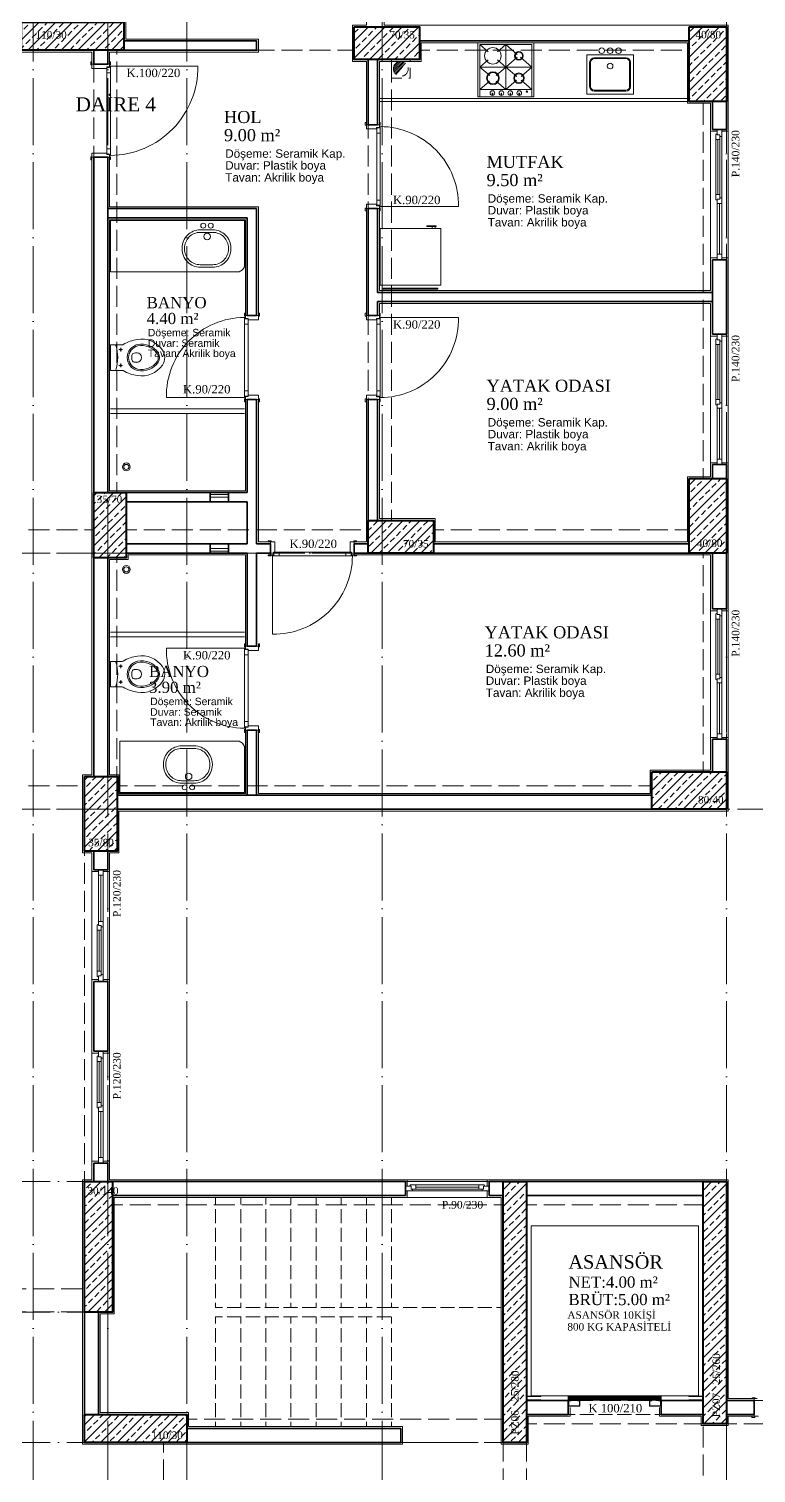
# Model space of a CAD drawing. Header units: millimetres. Extents: x 11587 to 81192, y -36083 to -25300.
# Drawn here: x 26356 to 27138, y -34493 to -32942 of the extents above; entities that cross this region are included whole.
import ezdxf

# ---------------------------------------------------------------- set-up
doc = ezdxf.new("R2010")
doc.units = ezdxf.units.MM
doc.linetypes.add('AKS', pattern=[30, 24, -3, 0, -3])
doc.linetypes.add('IZDUSUM1', pattern=[20, 7.5, -5, 7.5, 0])
for name, color, linetype, lineweight in [('rtm-aks yeni', 7, 'AKS', 20), ('rtm-cam', 141, 'Continuous', 9), ('rtm-duv tugla', 22, 'Continuous', 35), ('rtm-izdusum-üst ince', 8, 'IZDUSUM1', 5), ('rtm-kapı-ahsap', 35, 'Continuous', 13), ('rtm-merdiven izdusum', 254, 'IZDUSUM1', 15), ('rtm-mhl-yazı-adı', 150, 'Continuous', 30), ('rtm-mhl-yazı-m2', 7, 'Continuous', 20), ('rtm-mhl-yazı-malzeme', 253, 'Continuous', 13), ('rtm-pen-ahsap', 35, 'Continuous', 13), ('rtm-plan katmanı-05', 205, 'Continuous', 20), ('rtm-plan katmanı-07', 135, 'Continuous', 9), ('rtm-sıva', 252, 'Continuous', 15), ('rtm-tarama-betonarme', 51, 'Continuous', 15), ('rtm-tas_betonarme', 50, 'Continuous', 40), ('rtm-tefris vitrifiye', 9, 'Continuous', 9)]:
    doc.layers.add(name, color=color, linetype=linetype, lineweight=lineweight)
doc.styles.add('ARIAL', font='times.ttf')
doc.styles.get("Standard").update_dxf_attribs({"font": 'arial.ttf'})
doc.styles.add('VAZ-OLCU', font='times.ttf', dxfattribs={"height": 60})
pattern_1 = [(45, (473848.407, 30119.077), (-8.98025612, 8.98025612), []), (45, (473857.387, 30119.077), (-8.98025612, 8.98025612), [6.35, -3.175])]
pattern_2 = [(45, (3786.76, 20249.116), (-8.980256, 8.980256), []), (45, (3795.74, 20249.116), (-8.980256, 8.980256), [6.35, -3.175])]
pattern_3 = [(45, (3776.76, 20249.116), (-8.980256, 8.980256), []), (45, (3785.74, 20249.116), (-8.980256, 8.980256), [6.35, -3.175])]

# ---------------------------------------------------------------- blocks, each defined once
blk = doc.blocks.new('KİRİŞA')
at = {"layer": 'rtm-izdusum-üst ince', "ltscale": 1.5}
for points in [[(22639.4, -53689.2), (22639.4, -53214.2)], [(22664.4, -53689.2), (22664.4, -53214.2)], [(22671.9, -53214.2), (22919.4, -53214.2)], [(22934.4, -53719.2), (22934.4, -53224.2)], [(22959.4, -53719.2), (22959.4, -53224.2)], [(22989.4, -53214.2), (23279.4, -53214.2)], [(23294.4, -53674.2), (23294.4, -53269.2)], [(23319.4, -53674.2), (23319.4, -53269.2)], [(22219.4, -53729.2), (22639.4, -53729.2)], [(22674.4, -53729.2), (22934.4, -53729.2)], [(23004.4, -53729.2), (23279.4, -53729.2)], [(22219.4, -53754.2), (22639.4, -53754.2)], [(22674.4, -53754.2), (22934.4, -53754.2)], [(23004.4, -53754.2), (23279.4, -53754.2)], [(23294.4, -53989.2), (23294.4, -53754.2)], [(23319.4, -53989.2), (23319.4, -53754.2)], [(22639.4, -53994.2), (22639.4, -53759.2)], [(22664.4, -53994.2), (22664.4, -53759.2)], [(22219.4, -54004.2), (22629.4, -54004.2)], [(22664.4, -54004.2), (23239.4, -54004.2)], [(22219.4, -54029.2), (22629.4, -54029.2)], [(22664.4, -54029.2), (23239.4, -54029.2)], [(22629.4, -54429.2), (22629.4, -54074.2)], [(22654.4, -54429.2), (22654.4, -54074.2)], [(22659.4, -54429.2), (23079.4, -54429.2)], [(23104.4, -54429.2), (23294.4, -54429.2)], [(22659.4, -54454.2), (23079.4, -54454.2)], [(23104.4, -54454.2), (23294.4, -54454.2)], [(22224.4, -54544.2), (22629.4, -54544.2)], [(22224.4, -54569.2), (22629.4, -54569.2)], [(22629.4, -54679.2), (22629.4, -54569.2)], [(22654.4, -54679.2), (22654.4, -54569.2)], [(23104.4, -54664.2), (23294.4, -54664.2)], [(23319.4, -54664.2), (23524.4, -54664.2)], [(22739.4, -54684.2), (23079.4, -54684.2)], [(23104.4, -54689.2), (23294.4, -54689.2)], [(23294.4, -54974.2), (23294.4, -54689.2)], [(23319.4, -54689.2), (23524.4, -54689.2)], [(23319.4, -54974.2), (23319.4, -54689.2)], [(22714.4, -54829.2), (22714.4, -54709.2)], [(22739.4, -54709.2), (23079.4, -54709.2)], [(22739.4, -54829.2), (22739.4, -54709.2)], [(23079.4, -54989.2), (23079.4, -54709.2)], [(23104.4, -54989.2), (23104.4, -54709.2)]]:
    blk.add_lwpolyline(points, dxfattribs=at)
blk = doc.blocks.new('rty')
at = {"layer": 'rtm-kapı-ahsap'}
for p, q in [((-58244.9, -62700.3), (-58243.8, -62700.3)), ((-58244.9, -62703.4), (-58244.9, -62700.3)), ((-58243.8, -62703.4), (-58244.9, -62703.4)), ((-58243.8, -62700.3), (-58243.8, -62703.4)), ((-58243.8, -62707.4), (-58243.8, -62702.9)), ((-58229.8, -62702.9), (-58243.8, -62702.9)), ((-58229.8, -62700.4), (-58229.8, -62703.4)), ((-58228.8, -62700.4), (-58229.8, -62700.4)), ((-58229.8, -62702.9), (-58229.8, -62705.9)), ((-58229.8, -62703.4), (-58228.8, -62703.4)), ((-58228.8, -62703.4), (-58228.8, -62700.4)), ((-58232.8, -62707.4), (-58243.8, -62707.4)), ((-58232.8, -62705.9), (-58232.8, -62707.4)), ((-58229.8, -62705.9), (-58232.8, -62705.9)), ((-58232.6, -62706.4), (-58232.6, -62789.4)), ((-58232.6, -62706.4), (-58229.7, -62706.4)), ((-58228.8, -62712), (-58232.6, -62712)), ((-58229.8, -62704.9), (-58228.8, -62704.9)), ((-58229.7, -62706.4), (-58229.7, -62704.9)), ((-58228.8, -62790.9), (-58228.8, -62704.9)), ((-58144.8, -62704.9), (-58228.8, -62704.9)), ((-58243.8, -62792.3), (-58244.9, -62792.3)), ((-58244.9, -62792.3), (-58244.9, -62795.4)), ((-58244.9, -62795.4), (-58243.8, -62795.4)), ((-58243.8, -62788.4), (-58243.8, -62792.9)), ((-58232.8, -62788.4), (-58243.8, -62788.4)), ((-58243.8, -62795.4), (-58243.8, -62792.3)), ((-58229.8, -62792.9), (-58243.8, -62792.9)), ((-58232.8, -62789.9), (-58232.8, -62788.4)), ((-58229.8, -62789.9), (-58232.8, -62789.9)), ((-58228.8, -62783.7), (-58232.6, -62783.7)), ((-58232.6, -62789.4), (-58229.7, -62789.4)), ((-58229.8, -62792.9), (-58229.8, -62789.9)), ((-58229.8, -62790.9), (-58228.8, -62790.9)), ((-58229.8, -62795.4), (-58229.8, -62792.3)), ((-58229.8, -62792.3), (-58228.8, -62792.3)), ((-58228.8, -62795.4), (-58229.8, -62795.4)), ((-58229.7, -62789.4), (-58229.7, -62790.9)), ((-58228.8, -62792.3), (-58228.8, -62795.4))]:
    blk.add_line(p, q, dxfattribs=at)
at = {"layer": 'rtm-kapı-ahsap', "const_width": 0.392}
blk.add_lwpolyline([(-58229.2, -62703.9, 1), (-58229.2, -62704.5, 1)], format="xyb", close=True, dxfattribs=at)
at = {"layer": 'rtm-kapı-ahsap'}
blk.add_arc((-58229.1, -62706.6), 84.3, 270.2011, 1.1472, dxfattribs=at)
blk = doc.blocks.new('K-100')
at = {"layer": 'rtm-kapı-ahsap'}
for p, q in [((-34308.1, -13702.2), (-34307, -13702.2)), ((-34308.1, -13705.4), (-34308.1, -13702.2)), ((-34307, -13705.4), (-34308.1, -13705.4)), ((-34307, -13702.2), (-34307, -13705.4)), ((-34307, -13709.3), (-34307, -13704.8)), ((-34288, -13704.8), (-34307, -13704.8)), ((-34291, -13709.3), (-34307, -13709.3)), ((-34288, -13707.8), (-34291, -13707.8)), ((-34291, -13707.8), (-34291, -13709.3)), ((-34290.8, -13801.3), (-34290.8, -13708.3)), ((-34290.8, -13708.3), (-34287.9, -13708.3)), ((-34288, -13702.3), (-34288, -13705.4)), ((-34287, -13702.3), (-34288, -13702.3)), ((-34288, -13704.8), (-34288, -13707.8)), ((-34288, -13705.4), (-34287, -13705.4)), ((-34288, -13706.8), (-34287, -13706.8)), ((-34287.9, -13708.3), (-34287.9, -13706.8)), ((-34287, -13705.4), (-34287, -13702.3)), ((-34287, -13706.8), (-34287, -13802.8)), ((-34287, -13713.9), (-34290.8, -13713.9)), ((-34307, -13800.3), (-34307, -13804.8)), ((-34291, -13800.3), (-34307, -13800.3)), ((-34291, -13801.8), (-34291, -13800.3)), ((-34288, -13801.8), (-34291, -13801.8)), ((-34287, -13795.6), (-34290.8, -13795.6)), ((-34290.8, -13801.3), (-34287.9, -13801.3)), ((-34288, -13804.8), (-34288, -13801.8)), ((-34288, -13802.8), (-34287, -13802.8)), ((-34287.9, -13801.3), (-34287.9, -13802.8)), ((-34193, -13802.8), (-34287, -13802.8)), ((-34307, -13804.2), (-34308.1, -13804.2)), ((-34308.1, -13804.2), (-34308.1, -13807.3)), ((-34308.1, -13807.3), (-34307, -13807.3)), ((-34307, -13807.3), (-34307, -13804.2)), ((-34288, -13804.8), (-34307, -13804.8)), ((-34288, -13807.3), (-34288, -13804.2)), ((-34288, -13804.2), (-34287, -13804.2)), ((-34287, -13807.3), (-34288, -13807.3)), ((-34287, -13804.2), (-34287, -13807.3))]:
    blk.add_line(p, q, dxfattribs=at)
at = {"layer": 'rtm-kapı-ahsap', "const_width": 0.392}
blk.add_lwpolyline([(-34287.4, -13803.7, -1), (-34287.4, -13803.1, -1)], format="xyb", close=True, dxfattribs=at)
at = {"layer": 'rtm-kapı-ahsap'}
blk.add_arc((-34287.9, -13801.7), 94.9, 359.3332, 89.4605, dxfattribs=at)

msp = doc.modelspace()

# ---------------------------------------------------------------- hatches: boundary and pattern name
at = {"layer": 'rtm-izdusum-üst ince', "ltscale": 1.5}
h = msp.add_hatch(dxfattribs=at)
h.set_pattern_fill('ANSI31', color=256, scale=0.5, angle=180, style=0)
h.set_pattern_definition([(225, (27200.5832, -32975.134), (1.122532, -1.122532), [])])
edge = h.paths.add_edge_path()
edge.add_arc((26756.19, -32985.13), 8, 47.23741, 227.23741, ccw=False)
edge.add_line((26761.62, -32979.26), (26750.76, -32991.01))
at = {"layer": 'rtm-tarama-betonarme'}
h = msp.add_hatch(dxfattribs=at)
h.set_pattern_fill('ANSI33', color=256, scale=2, style=0)
h.set_pattern_definition(pattern_1)
h.paths.add_polyline_path([(26458.69, -32935.13), (26458.69, -32965.13), (26348.69, -32965.13), (26348.69, -32935.13)])
h = msp.add_hatch(dxfattribs=at)
h.set_pattern_fill('ANSI33', color=256, scale=2, style=0)
h.set_pattern_definition(pattern_1)
h.paths.add_polyline_path([(26776.19, -32940.13), (26776.19, -32975.13), (26706.19, -32975.13), (26706.19, -32940.13)])
h = msp.add_hatch(dxfattribs=at)
h.set_pattern_fill('ANSI33', color=256, scale=2, style=0)
h.set_pattern_definition(pattern_1)
h.paths.add_polyline_path([(27106.19, -33020.13), (27066.19, -33020.13), (27066.19, -32940.13), (27106.19, -32940.13)])
h = msp.add_hatch(dxfattribs=at)
h.set_pattern_fill('ANSI33', color=256, scale=2, style=0)
h.set_pattern_definition(pattern_2)
h.paths.add_polyline_path([(27106.19, -33505.13), (27066.19, -33505.13), (27066.19, -33425.13), (27106.19, -33425.13)])
h = msp.add_hatch(dxfattribs=at)
h.set_pattern_fill('ANSI33', color=256, scale=2, style=0)
h.set_pattern_definition(pattern_2)
h.paths.add_polyline_path([(26461.19, -33510.13), (26426.19, -33510.13), (26426.19, -33440.13), (26461.19, -33440.13)])
h = msp.add_hatch(dxfattribs=at)
h.set_pattern_fill('ANSI33', color=256, scale=2, style=0)
h.set_pattern_definition(pattern_2)
h.paths.add_polyline_path([(26721.19, -33505.13), (26721.19, -33470.13), (26791.19, -33470.13), (26791.19, -33505.13)])
h = msp.add_hatch(dxfattribs=at)
h.set_pattern_fill('ANSI33', color=256, scale=2, style=0)
h.set_pattern_definition(pattern_3)
h.paths.add_polyline_path([(26416.19, -33825.13), (26416.19, -33745.13), (26451.19, -33745.13), (26451.19, -33825.13)])
h = msp.add_hatch(dxfattribs=at)
h.set_pattern_fill('ANSI33', color=256, scale=2, style=0)
h.set_pattern_definition(pattern_2)
h.paths.add_polyline_path([(27106.19, -33780.13), (27026.19, -33780.13), (27026.19, -33740.13), (27106.19, -33740.13)])
h = msp.add_hatch(dxfattribs=at)
h.set_pattern_fill('ANSI33', color=256, scale=2, style=0)
h.set_pattern_definition(pattern_3)
h.paths.add_polyline_path([(26416.19, -34180.13), (26446.19, -34180.13), (26446.19, -34320.13), (26416.19, -34320.13)])
h = msp.add_hatch(dxfattribs=at)
h.set_pattern_fill('ANSI33', color=256, scale=2, style=0)
h.set_pattern_definition(pattern_2)
h.paths.add_polyline_path([(26866.19, -34460.13), (26866.19, -34180.13), (26891.19, -34180.13), (26891.19, -34460.13)])
h = msp.add_hatch(dxfattribs=at)
h.set_pattern_fill('ANSI33', color=256, scale=2, style=0)
h.set_pattern_definition(pattern_2)
h.paths.add_polyline_path([(27081.19, -34440.13), (27081.19, -34180.13), (27106.19, -34180.13), (27106.19, -34440.13)])
h = msp.add_hatch(dxfattribs=at)
h.set_pattern_fill('ANSI33', color=256, scale=2, style=0)
h.set_pattern_definition(pattern_2)
h.paths.add_polyline_path([(26416.19, -34460.13), (26416.19, -34430.13), (26526.19, -34430.13), (26526.19, -34460.13)])

# ---------------------------------------------------------------- linework, layer by layer
at = {"layer": 'rtm-aks yeni', "ltscale": 3}
for p, q in [((26361.19, -35680.13), (26361.19, -31980.13)), ((26441.19, -35680.13), (26441.19, -31980.13)), ((26526.19, -35680.13), (26526.19, -31980.13)), ((26736.19, -35680.13), (26736.19, -31980.13)), ((27106.19, -35680.13), (27106.19, -31980.13)), ((25316.19, -33505.13), (27106.19, -33505.13)), ((25316.19, -33780.13), (33681.19, -33780.13)), ((25316.19, -34180.13), (27106.19, -34180.13)), ((25316.19, -34320.13), (26446.19, -34320.13)), ((25316.19, -34460.13), (26891.19, -34460.13))]:
    msp.add_line(p, q, dxfattribs=at)
at = {"layer": 'rtm-cam'}
for p, q in [((27096.94, -33061.13), (27096.94, -33120.13)), ((27098.69, -33129.63), (27098.69, -33184.13)), ((27096.94, -33281.13), (27096.94, -33340.13)), ((27098.69, -33349.63), (27098.69, -33404.13)), ((27096.94, -33576.13), (27096.94, -33635.13)), ((27098.69, -33644.63), (27098.69, -33699.13)), ((26433.69, -33900.63), (26433.69, -33851.13)), ((26431.94, -33954.13), (26431.94, -33910.13)), ((26431.94, -34051.13), (26431.94, -34095.13)), ((26433.69, -34104.63), (26433.69, -34154.13)), ((26772.19, -34185.88), (26840.19, -34185.88))]:
    msp.add_line(p, q, dxfattribs=at)
at = {"layer": 'rtm-duv tugla'}
for points in [[(26458.69, -32965.13), (26601.19, -32965.13), (26601.19, -32955.13), (26458.69, -32955.13)], [(26776.19, -32955.13), (27066.19, -32955.13)], [(26426.19, -32965.13), (26426.19, -32980.13)], [(26441.19, -32965.13), (26441.19, -32980.13)], [(26441.19, -32980.13), (26426.19, -32980.13)], [(26721.19, -32975.13), (26721.19, -33045.13)], [(26731.19, -32975.13), (26731.19, -33045.13)], [(27091.19, -33020.13), (27091.19, -33050.13)], [(27106.19, -33020.13), (27106.19, -33050.13)], [(26721.19, -33045.13), (26731.19, -33045.13)], [(27091.19, -33050.13), (27106.19, -33050.13)], [(26426.19, -33080.13), (26426.19, -33440.13)], [(26441.19, -33080.13), (26426.19, -33080.13)], [(26441.19, -33080.13), (26441.19, -33440.13)], [(26441.19, -33135.13), (26601.19, -33135.13)], [(26601.19, -33135.13), (26601.19, -33250.13)], [(26721.19, -33135.13), (26721.19, -33250.13)], [(26721.19, -33135.13), (26731.19, -33135.13)], [(26731.19, -33135.13), (26731.19, -33225.13)], [(26441.19, -33145.13), (26591.19, -33145.13)], [(26591.19, -33145.13), (26591.19, -33250.13)], [(27091.19, -33190.13), (27091.19, -33270.13)], [(27091.19, -33190.13), (27106.19, -33190.13)], [(27106.19, -33190.13), (27106.19, -33270.13)], [(26731.19, -33225.13), (27091.19, -33225.13)], [(26731.19, -33235.13), (26731.19, -33250.13)], [(26731.19, -33235.13), (27091.19, -33235.13)], [(26601.19, -33250.13), (26591.19, -33250.13)], [(26721.19, -33250.13), (26731.19, -33250.13)], [(27091.19, -33270.13), (27106.19, -33270.13)], [(26591.19, -33340.13), (26591.19, -33440.13)], [(26601.19, -33340.13), (26591.19, -33340.13)], [(26601.19, -33340.13), (26601.19, -33495.13)], [(26721.19, -33340.13), (26721.19, -33470.13)], [(26721.19, -33340.13), (26731.19, -33340.13)], [(26731.19, -33340.13), (26731.19, -33470.13)], [(27091.19, -33410.13), (27091.19, -33425.13)], [(27091.19, -33410.13), (27106.19, -33410.13)], [(27106.19, -33410.13), (27106.19, -33425.13)], [(26461.19, -33440.13), (26591.19, -33440.13)], [(26461.19, -33450.13), (26591.19, -33450.13)], [(26551.19, -33450.13), (26551.19, -33440.13)], [(26571.19, -33450.13), (26571.19, -33440.13)], [(26591.19, -33450.13), (26591.19, -33495.13)], [(26461.19, -33495.13), (26591.19, -33495.13)], [(26551.19, -33495.13), (26551.19, -33505.13)], [(26571.19, -33495.13), (26571.19, -33505.13)], [(26601.19, -33495.13), (26616.19, -33495.13)], [(26616.19, -33495.13), (26616.19, -33505.13)], [(26706.19, -33495.13), (26721.19, -33495.13)], [(26706.19, -33495.13), (26706.19, -33505.13)], [(27066.19, -33495.13), (26791.19, -33495.13)], [(26426.19, -33510.13), (26426.19, -33745.13)], [(26441.19, -33510.13), (26441.19, -33745.13)], [(26461.19, -33505.13), (26591.19, -33505.13)], [(26591.19, -33505.13), (26591.19, -33605.13)], [(26601.19, -33505.13), (26601.19, -33605.13)], [(26601.19, -33505.13), (26616.19, -33505.13)], [(26706.19, -33505.13), (26721.19, -33505.13)], [(27066.19, -33505.13), (26791.19, -33505.13)], [(27091.19, -33505.13), (27091.19, -33565.13)], [(27106.19, -33505.13), (27106.19, -33565.13)], [(27091.19, -33565.13), (27106.19, -33565.13)], [(26601.19, -33605.13), (26591.19, -33605.13)], [(26591.19, -33695.13), (26591.19, -33765.13)], [(26601.19, -33695.13), (26591.19, -33695.13)], [(26601.19, -33695.13), (26601.19, -33765.13)], [(27091.19, -33705.13), (27091.19, -33740.13)], [(27091.19, -33705.13), (27106.19, -33705.13)], [(27106.19, -33705.13), (27106.19, -33740.13)], [(27026.19, -33765.13), (26451.19, -33765.13)], [(27026.19, -33780.13), (26451.19, -33780.13)], [(26426.19, -33825.13), (26426.19, -33845.13)], [(26441.19, -33825.13), (26441.19, -33845.13)], [(26426.19, -33845.13), (26441.19, -33845.13)], [(26426.19, -33965.13), (26426.19, -34040.13)], [(26426.19, -33965.13), (26441.19, -33965.13)], [(26441.19, -33965.13), (26441.19, -34040.13)], [(26426.19, -34040.13), (26441.19, -34040.13)], [(26426.19, -34160.13), (26426.19, -34180.13)], [(26426.19, -34160.13), (26441.19, -34160.13)], [(26441.19, -34160.13), (26441.19, -34180.13)], [(26446.19, -34180.13), (26761.19, -34180.13)], [(26761.19, -34180.13), (26761.19, -34195.13)], [(26851.19, -34180.13), (26866.19, -34180.13)], [(26851.19, -34180.13), (26851.19, -34195.13)], [(26891.19, -34180.13), (27081.19, -34180.13)], [(26446.19, -34195.13), (26761.19, -34195.13)], [(26851.19, -34195.13), (26866.19, -34195.13)], [(26891.19, -34195.13), (27081.19, -34195.13)], [(26416.19, -34320.13), (26416.19, -34430.13)], [(26431.19, -34320.13), (26431.19, -34430.13)], [(26891.19, -34430.13), (26936.19, -34430.13), (26936.19, -34415.13), (26891.19, -34415.13)], [(27081.19, -34430.13), (27036.19, -34430.13), (27036.19, -34415.13), (27081.19, -34415.13)], [(27136.19, -34415.13), (27106.19, -34415.13)], [(27136.19, -34430.13), (27136.19, -34415.13)], [(27136.19, -34430.13), (27106.19, -34430.13)], [(26526.19, -34445.13), (26756.19, -34445.13), (26756.19, -34460.13), (26526.19, -34460.13)]]:
    msp.add_lwpolyline(points, dxfattribs=at)
at = {"layer": 'rtm-izdusum-üst ince', "ltscale": 1.5}
for points in [[(26746.19, -32975.13), (26746.19, -32995.13), (26766.19, -32995.13), (26766.19, -32975.13), (26746.19, -32975.13)], [(26750.76, -32991.01), (26761.62, -32979.26)]]:
    msp.add_lwpolyline(points, dxfattribs=at)
at = {"layer": 'rtm-izdusum-üst ince'}
msp.add_lwpolyline([(26936.19, -34430.13), (27036.19, -34430.13)], dxfattribs=at)
at = {"layer": 'rtm-izdusum-üst ince', "ltscale": 1.5}
msp.add_circle((26756.19, -32985.13), 8, dxfattribs=at)
at = {"layer": 'rtm-kapı-ahsap'}
for p, q in [((27136.76, -34412.15), (27133.69, -34412.15)), ((27133.69, -34412.15), (27133.69, -34413.13)), ((27133.69, -34413.13), (27136.76, -34413.13)), ((27136.19, -34413.13), (27136.19, -34432.13)), ((27136.19, -34413.13), (27139.19, -34413.13)), ((27136.76, -34413.13), (27136.76, -34412.15)), ((27133.64, -34433.28), (27133.64, -34432.13)), ((27133.64, -34432.13), (27136.76, -34432.13)), ((27136.76, -34433.28), (27133.64, -34433.28)), ((27140.69, -34432.13), (27136.19, -34432.13)), ((27136.76, -34432.13), (27136.76, -34433.28))]:
    msp.add_line(p, q, dxfattribs=at)
for points in [[(26571.19, -33442.13), (26551.19, -33442.13)], [(26571.19, -33445.13), (26551.19, -33445.13)], [(26571.19, -33500.13), (26551.19, -33500.13)], [(26571.19, -33503.13), (26551.19, -33503.13)]]:
    msp.add_lwpolyline(points, dxfattribs=at)
at = {"layer": 'rtm-kapı-ahsap', "const_width": 0.392}
msp.add_lwpolyline([(27137.26, -34412.55, 1), (27137.87, -34412.55, 1)], format="xyb", close=True, dxfattribs=at)
at = {"layer": 'rtm-merdiven izdusum'}
for points in [[(26557.19, -34197.13), (26557.19, -34315.13)], [(26584.19, -34197.13), (26584.19, -34315.13)], [(26611.19, -34197.13), (26611.19, -34315.13)], [(26638.19, -34197.13), (26638.19, -34315.13)], [(26665.19, -34197.13), (26665.19, -34315.13)], [(26692.19, -34197.13), (26692.19, -34315.13)], [(26719.19, -34197.13), (26719.19, -34315.13)], [(26746.19, -34197.13), (26746.19, -34315.13)], [(26557.19, -34315.13), (26746.19, -34315.13)], [(26746.19, -34315.13), (26864.19, -34315.13)], [(26557.19, -34325.13), (26557.19, -34443.13)], [(26557.19, -34325.13), (26746.19, -34325.13)], [(26584.19, -34325.13), (26584.19, -34443.13)], [(26611.19, -34325.13), (26611.19, -34443.13)], [(26638.19, -34325.13), (26638.19, -34443.13)], [(26665.19, -34325.13), (26665.19, -34443.13)], [(26692.19, -34325.13), (26692.19, -34443.13)], [(26719.19, -34325.13), (26719.19, -34443.13)], [(26746.19, -34325.13), (26746.19, -34443.13)]]:
    msp.add_lwpolyline(points, dxfattribs=at)
at = {"layer": 'rtm-pen-ahsap'}
for p, q in [((27096.19, -33050.13), (27096.19, -33056.13)), ((27101.19, -33057.63), (27101.19, -33050.13)), ((27094.69, -33055.5), (27094.69, -33061.13)), ((27094.69, -33120.13), (27094.69, -33061.13)), ((27099.19, -33061.13), (27094.69, -33061.13)), ((27099.19, -33056.13), (27096.19, -33056.13)), ((27099.19, -33056.13), (27099.19, -33061.13)), ((27101.19, -33057.63), (27099.19, -33057.63)), ((27099.19, -33120.13), (27099.19, -33061.13)), ((27094.69, -33125.77), (27094.69, -33120.13)), ((27099.19, -33120.13), (27094.69, -33120.13)), ((27096.19, -33125.13), (27096.19, -33129.63)), ((27099.19, -33125.13), (27096.19, -33125.13)), ((27099.19, -33125.13), (27099.19, -33120.13)), ((27099.19, -33123.63), (27101.19, -33123.63)), ((27101.19, -33131.13), (27101.19, -33123.63)), ((27096.19, -33179.13), (27096.19, -33129.63)), ((27101.19, -33129.63), (27096.19, -33129.63)), ((27101.19, -33131.13), (27101.19, -33190.13)), ((27096.19, -33179.13), (27096.19, -33184.77)), ((27101.19, -33184.13), (27096.19, -33184.13)), ((27096.19, -33190.13), (27096.19, -33184.13)), ((27094.69, -33275.5), (27094.69, -33281.13)), ((27094.69, -33340.13), (27094.69, -33281.13)), ((27099.19, -33281.13), (27094.69, -33281.13)), ((27096.19, -33270.13), (27096.19, -33276.13)), ((27099.19, -33276.13), (27096.19, -33276.13)), ((27099.19, -33276.13), (27099.19, -33281.13)), ((27101.19, -33277.63), (27099.19, -33277.63)), ((27099.19, -33340.13), (27099.19, -33281.13)), ((27101.19, -33277.63), (27101.19, -33270.13)), ((27094.69, -33345.77), (27094.69, -33340.13)), ((27099.19, -33340.13), (27094.69, -33340.13)), ((27096.19, -33345.13), (27096.19, -33349.63)), ((27099.19, -33345.13), (27096.19, -33345.13)), ((27099.19, -33345.13), (27099.19, -33340.13)), ((27099.19, -33343.63), (27101.19, -33343.63)), ((27101.19, -33351.13), (27101.19, -33343.63)), ((27096.19, -33399.13), (27096.19, -33349.63)), ((27101.19, -33349.63), (27096.19, -33349.63)), ((27101.19, -33351.13), (27101.19, -33410.13)), ((27096.19, -33399.13), (27096.19, -33404.77)), ((27101.19, -33404.13), (27096.19, -33404.13)), ((27096.19, -33410.13), (27096.19, -33404.13)), ((27094.69, -33570.5), (27094.69, -33576.13)), ((27094.69, -33635.13), (27094.69, -33576.13)), ((27099.19, -33576.13), (27094.69, -33576.13)), ((27096.19, -33565.13), (27096.19, -33571.13)), ((27099.19, -33571.13), (27096.19, -33571.13)), ((27099.19, -33571.13), (27099.19, -33576.13)), ((27101.19, -33572.63), (27099.19, -33572.63)), ((27099.19, -33635.13), (27099.19, -33576.13)), ((27101.19, -33572.63), (27101.19, -33565.13)), ((27094.69, -33640.77), (27094.69, -33635.13)), ((27099.19, -33635.13), (27094.69, -33635.13)), ((27099.19, -33640.13), (27099.19, -33635.13)), ((27099.19, -33638.63), (27101.19, -33638.63)), ((27101.19, -33646.13), (27101.19, -33638.63)), ((27096.19, -33640.13), (27096.19, -33644.63)), ((27099.19, -33640.13), (27096.19, -33640.13)), ((27096.19, -33694.13), (27096.19, -33644.63)), ((27101.19, -33644.63), (27096.19, -33644.63)), ((27101.19, -33646.13), (27101.19, -33705.13)), ((27096.19, -33694.13), (27096.19, -33699.77)), ((27101.19, -33699.13), (27096.19, -33699.13)), ((27096.19, -33705.13), (27096.19, -33699.13)), ((26431.19, -33845.13), (26431.19, -33851.13)), ((26431.19, -33856.13), (26431.19, -33850.5)), ((26436.19, -33851.13), (26431.19, -33851.13)), ((26431.19, -33856.13), (26431.19, -33900.63)), ((26436.19, -33899.13), (26436.19, -33845.13)), ((26431.19, -33905.13), (26431.19, -33900.63)), ((26436.19, -33900.63), (26431.19, -33900.63)), ((26436.19, -33899.13), (26436.19, -33906.63)), ((26429.69, -33904.5), (26429.69, -33910.13)), ((26429.69, -33910.13), (26429.69, -33954.13)), ((26434.19, -33910.13), (26429.69, -33910.13)), ((26434.19, -33905.13), (26431.19, -33905.13)), ((26434.19, -33905.13), (26434.19, -33910.13)), ((26434.19, -33906.63), (26436.19, -33906.63)), ((26434.19, -33910.13), (26434.19, -33954.13)), ((26429.69, -33959.77), (26429.69, -33954.13)), ((26434.19, -33954.13), (26429.69, -33954.13)), ((26431.19, -33965.13), (26431.19, -33959.13)), ((26434.19, -33959.13), (26431.19, -33959.13)), ((26434.19, -33959.13), (26434.19, -33954.13)), ((26436.19, -33957.63), (26434.19, -33957.63)), ((26436.19, -33957.63), (26436.19, -33965.13)), ((26431.19, -34040.13), (26431.19, -34046.13)), ((26436.19, -34047.63), (26436.19, -34040.13)), ((26429.69, -34045.5), (26429.69, -34051.13)), ((26429.69, -34095.13), (26429.69, -34051.13)), ((26434.19, -34051.13), (26429.69, -34051.13)), ((26434.19, -34046.13), (26431.19, -34046.13)), ((26434.19, -34046.13), (26434.19, -34051.13)), ((26436.19, -34047.63), (26434.19, -34047.63)), ((26434.19, -34095.13), (26434.19, -34051.13)), ((26429.69, -34100.77), (26429.69, -34095.13)), ((26434.19, -34095.13), (26429.69, -34095.13)), ((26431.19, -34100.13), (26431.19, -34104.63)), ((26434.19, -34100.13), (26431.19, -34100.13)), ((26431.19, -34149.13), (26431.19, -34104.63)), ((26436.19, -34104.63), (26431.19, -34104.63)), ((26434.19, -34100.13), (26434.19, -34095.13)), ((26434.19, -34098.63), (26436.19, -34098.63)), ((26436.19, -34106.13), (26436.19, -34098.63)), ((26436.19, -34106.13), (26436.19, -34160.13)), ((26431.19, -34149.13), (26431.19, -34154.77)), ((26436.19, -34154.13), (26431.19, -34154.13)), ((26431.19, -34160.13), (26431.19, -34154.13)), ((26761.19, -34185.13), (26767.19, -34185.13)), ((26768.69, -34190.13), (26761.19, -34190.13)), ((26766.56, -34183.63), (26772.19, -34183.63)), ((26767.19, -34188.13), (26767.19, -34185.13)), ((26767.19, -34188.13), (26772.19, -34188.13)), ((26768.69, -34190.13), (26768.69, -34188.13)), ((26840.19, -34183.63), (26772.19, -34183.63)), ((26772.19, -34188.13), (26772.19, -34183.63)), ((26840.19, -34188.13), (26772.19, -34188.13)), ((26845.83, -34183.63), (26840.19, -34183.63)), ((26840.19, -34188.13), (26840.19, -34183.63)), ((26845.19, -34188.13), (26840.19, -34188.13)), ((26843.69, -34190.13), (26843.69, -34188.13)), ((26843.69, -34190.13), (26851.19, -34190.13)), ((26851.19, -34185.13), (26845.19, -34185.13)), ((26845.19, -34188.13), (26845.19, -34185.13))]:
    msp.add_line(p, q, dxfattribs=at)
for points in [[(27094.69, -33055.5), (27096.19, -33054.63)], [(27094.69, -33125.77), (27096.19, -33126.64)], [(27094.69, -33275.5), (27096.19, -33274.63)], [(27094.69, -33345.77), (27096.19, -33346.64)], [(27094.69, -33570.5), (27096.19, -33569.63)], [(27094.69, -33640.77), (27096.19, -33641.64)], [(26429.69, -33904.5), (26431.19, -33903.63)], [(26429.69, -33959.77), (26431.19, -33960.64)], [(26429.69, -34045.5), (26431.19, -34044.63)], [(26429.69, -34100.77), (26431.19, -34101.64)], [(26766.56, -34183.63), (26765.69, -34185.13)], [(26845.83, -34183.63), (26846.69, -34185.13)]]:
    msp.add_lwpolyline(points, dxfattribs=at)
at = {"layer": 'rtm-plan katmanı-05'}
for p, q in [((26891.19, -34415.13), (26891.19, -34410.13)), ((26891.69, -34410.63), (26906.69, -34410.63)), ((26891.69, -34414.63), (26891.69, -34410.63)), ((26906.69, -34414.63), (26891.69, -34414.63)), ((26906.69, -34410.73), (26891.79, -34410.73)), ((26891.79, -34410.73), (26891.79, -34414.53)), ((26891.79, -34414.53), (26906.69, -34414.53)), ((26906.69, -34410.63), (26906.69, -34410.73)), ((26906.69, -34414.53), (26906.69, -34414.63)), ((26936.19, -34414.63), (26936.19, -34410.63)), ((26936.19, -34410.63), (26985.69, -34410.63)), ((26985.69, -34414.63), (26936.19, -34414.63)), ((26936.69, -34421.13), (26936.69, -34415.13)), ((26936.69, -34415.13), (26939.19, -34415.13)), ((26939.19, -34415.13), (26939.19, -34415.43)), ((26946.19, -34415.13), (26948.69, -34415.13)), ((26946.19, -34415.43), (26946.19, -34415.13)), ((26948.69, -34415.13), (26948.69, -34421.13)), ((26985.69, -34410.63), (26985.69, -34414.63)), ((26986.69, -34410.63), (26986.69, -34414.63)), ((27036.19, -34410.63), (26986.69, -34410.63)), ((26986.69, -34414.63), (27036.19, -34414.63)), ((27026.19, -34415.13), (27023.69, -34415.13)), ((27023.69, -34415.13), (27023.69, -34421.13)), ((27026.19, -34415.43), (27026.19, -34415.13)), ((27033.19, -34415.13), (27033.19, -34415.43)), ((27035.69, -34415.13), (27033.19, -34415.13)), ((27035.69, -34421.13), (27035.69, -34415.13)), ((27036.19, -34414.63), (27036.19, -34410.63)), ((27065.69, -34410.63), (27065.69, -34410.73)), ((27080.69, -34410.63), (27065.69, -34410.63)), ((27065.69, -34410.73), (27080.59, -34410.73)), ((27065.69, -34414.53), (27065.69, -34414.63)), ((27080.59, -34414.53), (27065.69, -34414.53)), ((27065.69, -34414.63), (27080.69, -34414.63)), ((27080.59, -34410.73), (27080.59, -34414.53)), ((27080.69, -34414.63), (27080.69, -34410.63)), ((27081.19, -34415.13), (27081.19, -34410.13)), ((26948.69, -34421.13), (26936.69, -34421.13)), ((26936.99, -34415.43), (26936.99, -34420.83)), ((26939.19, -34415.43), (26936.99, -34415.43)), ((26936.99, -34420.83), (26948.39, -34420.83)), ((26948.39, -34415.43), (26946.19, -34415.43)), ((26948.39, -34420.83), (26948.39, -34415.43)), ((27023.69, -34421.13), (27035.69, -34421.13)), ((27023.99, -34415.43), (27026.19, -34415.43)), ((27023.99, -34420.83), (27023.99, -34415.43)), ((27035.39, -34420.83), (27023.99, -34420.83)), ((27033.19, -34415.43), (27035.39, -34415.43)), ((27035.39, -34415.43), (27035.39, -34420.83))]:
    msp.add_line(p, q, dxfattribs=at)
at = {"layer": 'rtm-plan katmanı-05', "ltscale": 0.6}
for points in [[(27089.19, -33188.13), (27089.19, -33052.13)], [(27108.19, -33188.13), (27108.19, -33052.13)], [(27089.19, -33408.13), (27089.19, -33272.13)], [(27108.19, -33408.13), (27108.19, -33272.13)], [(27089.19, -33703.13), (27089.19, -33567.13)], [(27108.19, -33703.13), (27108.19, -33567.13)], [(26424.19, -33847.13), (26424.19, -33963.13)], [(26443.19, -33847.13), (26443.19, -33963.13)], [(26424.19, -34158.13), (26424.19, -34042.13)], [(26443.19, -34158.13), (26443.19, -34042.13)], [(26849.19, -34178.13), (26763.19, -34178.13)], [(26849.19, -34197.13), (26763.19, -34197.13)]]:
    msp.add_lwpolyline(points, dxfattribs=at)
at = {"layer": 'rtm-plan katmanı-05'}
msp.add_lwpolyline([(27076.19, -34227.63), (27076.19, -34410.13), (26896.19, -34410.13), (26896.19, -34227.63)], close=True, dxfattribs=at)
at = {"layer": 'rtm-plan katmanı-07'}
for p, q in [((26985.69, -34411.63), (26936.19, -34411.63)), ((26985.69, -34412.63), (26936.19, -34412.63)), ((26985.69, -34413.63), (26936.19, -34413.63)), ((26986.69, -34411.63), (27036.2, -34411.63)), ((26986.69, -34412.63), (27036.2, -34412.63)), ((26986.69, -34413.63), (27036.2, -34413.63))]:
    msp.add_line(p, q, dxfattribs=at)
for points in [[(27101.19, -33123.63), (27101.19, -33057.63)], [(27101.19, -33343.63), (27101.19, -33277.63)], [(27101.19, -33638.63), (27101.19, -33572.63)], [(26436.19, -33906.63), (26436.19, -33957.63)], [(26436.19, -34098.63), (26436.19, -34047.63)], [(26843.69, -34190.13), (26768.69, -34190.13)]]:
    msp.add_lwpolyline(points, dxfattribs=at)
at = {"layer": 'rtm-sıva'}
for points in [[(26513.19, -32390.13), (26513.19, -32397.13), (26370.69, -32397.13), (26370.69, -32933.13), (26460.69, -32933.13), (26460.69, -32953.13), (26603.19, -32953.13), (26603.19, -32967.13), (26443.19, -32967.13), (26443.19, -32980.13)], [(26719.19, -33045.13), (26719.19, -32977.13), (26704.19, -32977.13), (26704.19, -32938.13), (26719.19, -32938.13), (26719.19, -32838.13)], [(27101.19, -33052.13), (27108.19, -33052.13), (27108.19, -32938.13), (26738.19, -32938.13), (26738.19, -32838.13)], [(27096.19, -33052.13), (27089.19, -33052.13), (27089.19, -33022.13), (27064.19, -33022.13), (27064.19, -32957.13), (26778.19, -32957.13), (26778.19, -32977.13), (26733.19, -32977.13), (26733.19, -33045.13)], [(26424.19, -32980.13), (26424.19, -32967.13), (26298.19, -32967.13), (26298.19, -32980.13)], [(26431.19, -33847.13), (26424.19, -33847.13), (26424.19, -33827.13), (26414.19, -33827.13), (26414.19, -33743.13), (26424.19, -33743.13), (26424.19, -33080.13)], [(26443.19, -33080.13), (26443.19, -33133.13), (26603.19, -33133.13), (26603.19, -33250.13)], [(26719.19, -33250.13), (26719.19, -33135.13)], [(26733.19, -33135.13), (26733.19, -33223.13), (27089.19, -33223.13), (27089.19, -33188.13), (27096.19, -33188.13)], [(26589.19, -33250.13), (26589.19, -33147.13), (26443.19, -33147.13), (26443.19, -33438.13), (26589.19, -33438.13), (26589.19, -33340.13)], [(27101.19, -33272.13), (27108.19, -33272.13), (27108.19, -33188.13), (27101.19, -33188.13)], [(26733.19, -33250.13), (26733.19, -33237.13), (27089.19, -33237.13), (27089.19, -33272.13), (27096.19, -33272.13)], [(26603.19, -33340.13), (26603.19, -33493.13), (26616.19, -33493.13)], [(26706.19, -33493.13), (26719.19, -33493.13), (26719.19, -33340.13)], [(26733.19, -33340.13), (26733.19, -33468.13), (26793.19, -33468.13), (26793.19, -33493.13), (27064.19, -33493.13), (27064.19, -33423.13), (27089.19, -33423.13), (27089.19, -33408.13), (27096.19, -33408.13)], [(27101.19, -33408.13), (27108.19, -33408.13), (27108.19, -33567.13), (27101.19, -33567.13)], [(26589.19, -33605.13), (26589.19, -33507.13), (26463.19, -33507.13), (26463.19, -33512.13), (26443.19, -33512.13), (26443.19, -33743.13), (26453.19, -33743.13), (26453.19, -33763.13), (26589.19, -33763.13), (26589.19, -33695.13)], [(27096.19, -33567.13), (27089.19, -33567.13), (27089.19, -33507.13), (26706.19, -33507.13)], [(26603.19, -33695.13), (26603.19, -33763.13)], [(27101.19, -33703.13), (27108.19, -33703.13), (27108.19, -33782.13), (26453.19, -33782.13), (26453.19, -33827.13), (26443.19, -33827.13), (26443.19, -33847.13), (26436.19, -33847.13)], [(26603.19, -33763.13), (27024.19, -33763.13), (27024.19, -33738.13), (27089.19, -33738.13), (27089.19, -33703.13), (27096.19, -33703.13)], [(26431.19, -34042.13), (26424.19, -34042.13), (26424.19, -33963.13), (26431.19, -33963.13)], [(26443.19, -33963.13), (26443.19, -34042.13), (26436.19, -34042.13)], [(26436.19, -33963.13), (26443.19, -33963.13)], [(26763.19, -34190.13), (26763.19, -34197.13), (26448.19, -34197.13), (26448.19, -34322.13), (26433.19, -34322.13), (26433.19, -34428.13), (26528.19, -34428.13), (26528.19, -34443.13), (26758.19, -34443.13), (26758.19, -34462.13), (26414.19, -34462.13), (26414.19, -34178.13), (26424.19, -34178.13), (26424.19, -34158.13), (26431.19, -34158.13)], [(26436.19, -34158.13), (26443.19, -34158.13), (26443.19, -34178.13), (26763.19, -34178.13), (26763.19, -34185.13)], [(26849.19, -34185.13), (26849.19, -34178.13), (27108.19, -34178.13), (27108.19, -34413.13), (27136.19, -34413.13)], [(26938.19, -34422.63), (26938.19, -34432.13), (26893.19, -34432.13), (26893.19, -34462.13), (26864.19, -34462.13), (26864.19, -34197.13), (26849.19, -34197.13), (26849.19, -34190.13)], [(27136.19, -34432.13), (27108.19, -34432.13), (27108.19, -34442.13), (27079.19, -34442.13), (27079.19, -34432.13), (27034.19, -34432.13), (27034.19, -34422.63)]]:
    msp.add_lwpolyline(points, dxfattribs=at)
at = {"layer": 'rtm-tas_betonarme'}
for points in [[(26348.69, -32935.13), (26458.69, -32935.13), (26458.69, -32965.13), (26348.69, -32965.13)], [(26706.19, -32940.13), (26776.19, -32940.13), (26776.19, -32975.13), (26706.19, -32975.13)], [(27066.19, -32940.13), (27106.19, -32940.13), (27106.19, -33020.13), (27066.19, -33020.13)], [(27066.19, -33425.13), (27106.19, -33425.13), (27106.19, -33505.13), (27066.19, -33505.13)], [(26426.19, -33440.13), (26461.19, -33440.13), (26461.19, -33510.13), (26426.19, -33510.13)], [(26721.19, -33470.13), (26791.19, -33470.13), (26791.19, -33505.13), (26721.19, -33505.13)], [(26416.19, -33745.13), (26451.19, -33745.13), (26451.19, -33825.13), (26416.19, -33825.13)], [(27026.19, -33740.13), (27106.19, -33740.13), (27106.19, -33780.13), (27026.19, -33780.13)], [(26416.19, -34180.13), (26446.19, -34180.13), (26446.19, -34320.13), (26416.19, -34320.13)], [(26866.19, -34180.13), (26891.19, -34180.13), (26891.19, -34460.13), (26866.19, -34460.13)], [(27081.19, -34180.13), (27106.19, -34180.13), (27106.19, -34440.13), (27081.19, -34440.13)], [(26416.19, -34430.13), (26526.19, -34430.13), (26526.19, -34460.13), (26416.19, -34460.13)]]:
    msp.add_lwpolyline(points, close=True, dxfattribs=at)
at = {"layer": 'rtm-tefris vitrifiye'}
for p, q in [((26899.17, -32957.13), (26839.17, -32957.13)), ((26899.17, -32957.13), (26899.17, -33015.13)), ((26850.13, -32966.82), (26841.17, -32959.13)), ((26897.17, -32959.13), (26841.17, -32959.13)), ((26841.17, -32959.13), (26841.17, -33007.13)), ((26869.17, -32959.13), (26860.2, -32966.82)), ((26881.36, -32969.59), (26869.17, -32959.13)), ((26869.17, -32959.13), (26869.17, -33007.13)), ((26869.17, -32983.13), (26881.4, -32972.65)), ((26884.75, -32972.49), (26897.17, -32983.13)), ((26897.17, -32959.13), (26897.17, -33015.13)), ((26956.19, -33012.13), (26956.19, -32970.13)), ((27006.19, -32970.13), (26956.19, -32970.13)), ((27006.19, -33012.13), (27006.19, -32970.13)), ((26841.17, -32983.13), (26850.13, -32975.45)), ((26841.17, -32983.13), (26851.79, -32992.24)), ((26897.17, -32983.13), (26841.17, -32983.13)), ((26869.17, -32983.13), (26858.71, -32992.1)), ((26860.2, -32975.45), (26869.17, -32983.13)), ((26869.17, -32983.13), (26880.87, -32993.17)), ((26897.17, -32983.13), (26885.48, -32993.15)), ((26959.19, -33004.13), (26959.19, -32978.13)), ((26960.19, -33004.13), (26960.19, -32978.13)), ((26998.19, -32973.13), (26964.19, -32973.13)), ((26998.19, -32974.13), (26964.19, -32974.13)), ((27002.19, -33004.13), (27002.19, -32978.13)), ((27003.19, -33004.13), (27003.19, -32978.13)), ((26851.39, -32998.37), (26841.17, -33007.13)), ((26858.88, -32998.31), (26869.17, -33007.13)), ((26880.54, -32997.39), (26869.17, -33007.13)), ((26885.64, -32997.26), (26897.17, -33007.13)), ((26899.17, -33015.13), (26839.17, -33015.13)), ((26841.17, -33007.13), (26841.17, -33015.13)), ((26897.17, -33007.13), (26841.17, -33007.13)), ((26854.45, -33011.16), (26854.99, -33011.16)), ((26854.45, -33013.62), (26854.45, -33011.16)), ((26854.99, -33011.16), (26854.99, -33013.62)), ((26864.03, -33011.16), (26864.57, -33011.16)), ((26864.03, -33013.62), (26864.03, -33011.16)), ((26864.57, -33011.16), (26864.57, -33013.62)), ((26873.62, -33011.16), (26874.16, -33011.16)), ((26873.62, -33013.62), (26873.62, -33011.16)), ((26874.16, -33011.16), (26874.16, -33013.62)), ((26883.21, -33011.16), (26883.74, -33011.16)), ((26883.21, -33013.62), (26883.21, -33011.16)), ((26883.74, -33011.16), (26883.74, -33013.62)), ((26956.19, -33012.13), (27006.19, -33012.13)), ((26964.19, -33008.13), (26998.19, -33008.13)), ((26964.19, -33009.13), (26998.19, -33009.13)), ((27064.19, -33020.13), (26734.19, -33020.13)), ((26734.09, -33156.57), (26734.09, -33217.57)), ((26784.09, -33153.57), (26794.09, -33153.57)), ((26784.09, -33154.57), (26784.09, -33153.57)), ((26794.09, -33154.57), (26784.09, -33154.57)), ((26790.09, -33156.57), (26790.09, -33154.57)), ((26793.09, -33156.57), (26793.09, -33154.57)), ((26794.09, -33153.57), (26794.09, -33154.57)), ((26799.09, -33217.57), (26799.09, -33156.57)), ((26734.09, -33217.57), (26799.09, -33217.57)), ((26737.09, -33220.57), (26796.09, -33220.57)), ((26737.09, -33221.57), (26737.09, -33220.57)), ((26796.09, -33220.57), (26796.09, -33221.57)), ((26796.09, -33221.57), (26737.09, -33221.57)), ((26444.19, -33308.88), (26444.19, -33281.39)), ((26456.78, -33281.39), (26444.19, -33281.39)), ((26453.32, -33286.61), (26457.03, -33286.61)), ((26455.19, -33284.77), (26455.19, -33288.68)), ((26467.29, -33292.97), (26467.29, -33297.3)), ((26456.78, -33308.88), (26444.19, -33308.88)), ((26453.32, -33303.66), (26457.03, -33303.66)), ((26455.19, -33305.5), (26455.19, -33301.59)), ((26444.19, -33621.39), (26444.19, -33648.88)), ((26456.78, -33621.39), (26444.19, -33621.39)), ((26453.32, -33626.61), (26457.03, -33626.61)), ((26455.19, -33624.77), (26455.19, -33628.68)), ((26467.29, -33637.3), (26467.29, -33632.97)), ((26456.78, -33648.88), (26444.19, -33648.88)), ((26453.32, -33643.66), (26457.03, -33643.66)), ((26455.19, -33645.5), (26455.19, -33641.59))]:
    msp.add_line(p, q, dxfattribs=at)
for points in [[(26839.17, -32957.13), (26839.17, -33015.13)], [(27064.19, -33017.13), (26734.19, -33017.13)], [(26799.09, -33156.57), (26734.09, -33156.57)], [(26444.19, -33350.13), (26588.19, -33350.13)], [(26444.19, -33355.13), (26588.19, -33355.13)], [(26444.19, -33590.13), (26588.19, -33590.13)], [(26444.19, -33595.13), (26588.19, -33595.13)]]:
    msp.add_lwpolyline(points, dxfattribs=at)
for points in [[(26444.19, -33203.13), (26582.61, -33203.13, 0.2032744), (26588.19, -33197.55), (26588.19, -33148.13), (26444.19, -33148.13), (26444.19, -33203.13)], [(26573.66, -33178.5), (26573.66, -33177.61, 0.4142136), (26554.06, -33158.01), (26540.67, -33158.01, 0.4142136), (26521.06, -33177.61), (26521.06, -33178.5, 0.4142136), (26540.67, -33198.1), (26554.06, -33198.1, 0.4142136)], [(26570.99, -33178.5), (26570.99, -33177.61, 0.4142136), (26554.06, -33160.68), (26540.67, -33160.68, 0.4142136), (26523.74, -33177.61), (26523.74, -33178.5, 0.4142136), (26540.67, -33195.43), (26554.06, -33195.43, 0.4142136)], [(26464.19, -33707.13), (26582.61, -33707.13, -0.2032744), (26588.19, -33712.72), (26588.19, -33762.13), (26454.19, -33762.13), (26454.19, -33707.13)], [(26553.66, -33731.77), (26553.66, -33732.66, -0.4142136), (26534.06, -33752.26), (26520.67, -33752.26, -0.4142136), (26501.06, -33732.66), (26501.06, -33731.77, -0.4142136), (26520.67, -33712.17), (26534.06, -33712.17, -0.4142136)], [(26550.99, -33731.77), (26550.99, -33732.66, -0.4142136), (26534.06, -33749.59), (26520.67, -33749.59, -0.4142136), (26503.74, -33732.66), (26503.74, -33731.77, -0.4142136), (26520.67, -33714.84), (26534.06, -33714.84, -0.4142136)]]:
    msp.add_lwpolyline(points, format="xyb", close=True, dxfattribs=at)
for centre, radius in [((26855.17, -32971.13), 8.84), ((26883.17, -32971.13), 4.63), ((26883.17, -32971.13), 3.84), ((26972.19, -32965.63), 3), ((26981.19, -32965.63), 3), ((26990.19, -32965.63), 3), ((26855.17, -32995.13), 6.84), ((26981.19, -32982.13), 3), ((26855.17, -32995.13), 6.05), ((26883.17, -32995.13), 5.63), ((26883.17, -32995.13), 4.84), ((26854.72, -33011.13), 2.5), ((26864.3, -33011.13), 2.5), ((26873.89, -33011.13), 2.5), ((26883.48, -33011.13), 2.5), ((26891.75, -33009.56), 0.75), ((26543.91, -33153.55), 2.67), ((26551.93, -33153.55), 2.67), ((26548.19, -33165.13), 3.56), ((26455.19, -33286.61), 0.825), ((26455.19, -33303.66), 0.825), ((26461.19, -33412.63), 4.25), ((26461.19, -33412.63), 2.75), ((26461.19, -33522.63), 4.25), ((26461.19, -33522.63), 2.75), ((26455.19, -33626.61), 0.825), ((26455.19, -33643.66), 0.825), ((26528.19, -33745.13), 3.56), ((26523.91, -33756.72), 2.67), ((26531.93, -33756.72), 2.67)]:
    msp.add_circle(centre, radius, dxfattribs=at)
for centre, radius, start, end in [((26964.19, -32978.13), 5, 90, 180), ((26964.19, -32978.13), 4, 90, 180), ((26998.19, -32978.13), 5, 0, 90), ((26998.19, -32978.13), 4, 0, 90), ((26964.19, -33004.13), 5, 180, 270), ((26964.19, -33004.13), 4, 180, 270), ((26998.19, -33004.13), 4, 270, 0), ((26998.19, -33004.13), 5, 270, 0), ((26408, -33295.13), 44, 342.84729, 17.15268), ((26456.78, -33279.19), 2.2, 270, 300.09462), ((26479.94, -33319.16), 44, 98.76392, 120.09462), ((26476.42, -33295.21), 14.3, 102.81214, 179.7338), ((26476.42, -33295.21), 12.87, 102.81214, 179.7338), ((26477.58, -33302.83), 27.5, 34.90445, 99.49177), ((26477.58, -33302.83), 22, 35.18852, 101.4306), ((26477.58, -33302.83), 20.57, 35.18852, 101.4306), ((26476.42, -33295.06), 14.3, 180.2662, 257.18786), ((26476.42, -33295.06), 12.87, 180.2662, 257.18786), ((26470.04, -33292.97), 2.75, 102.17308, 180), ((26470.04, -33297.3), 2.75, 180, 257.82692), ((26472.19, -33302.94), 12.95, 86.68797, 102.17308), ((26472.52, -33295.11), 5.11, 0.26223, 90), ((26472.52, -33295.16), 5.12, 270, 359.73777), ((26487.64, -33295.13), 7.92, 327.83247, 32.16749), ((26487.64, -33295.13), 9.35, 327.83247, 32.16749), ((26487.64, -33295.13), 14.85, 327.23949, 32.76051), ((26456.78, -33311.08), 2.2, 59.90538, 90), ((26479.94, -33271.1), 44, 239.90538, 261.23608), ((26472.19, -33287.33), 12.95, 257.82692, 273.31203), ((26477.58, -33287.43), 27.5, 260.50823, 325.09555), ((26477.58, -33287.43), 22, 258.5694, 324.81148), ((26477.58, -33287.43), 20.57, 258.5694, 324.81148), ((26408, -33635.13), 44, 342.84732, 17.15271), ((26456.78, -33619.19), 2.2, 270, 300.09462), ((26479.94, -33659.16), 44, 98.76392, 120.09462), ((26476.42, -33635.21), 14.3, 102.81214, 179.7338), ((26476.42, -33635.21), 12.87, 102.81214, 179.7338), ((26477.58, -33642.83), 27.5, 34.90445, 99.49177), ((26477.58, -33642.83), 22, 35.18852, 101.4306), ((26477.58, -33642.83), 20.57, 35.18852, 101.4306), ((26476.42, -33635.06), 14.3, 180.2662, 257.18786), ((26476.42, -33635.06), 12.87, 180.2662, 257.18786), ((26470.04, -33632.97), 2.75, 102.17308, 180), ((26470.04, -33637.3), 2.75, 180, 257.82692), ((26472.19, -33642.94), 12.95, 86.68797, 102.17308), ((26472.52, -33635.11), 5.12, 0.26223, 90), ((26472.52, -33635.16), 5.11, 270, 359.73777), ((26477.58, -33627.43), 20.57, 258.5694, 324.81148), ((26487.64, -33635.13), 7.92, 327.83251, 32.16753), ((26487.64, -33635.13), 9.35, 327.83251, 32.16753), ((26487.64, -33635.13), 14.85, 327.23949, 32.76051), ((26456.78, -33651.08), 2.2, 59.90538, 90), ((26479.94, -33611.1), 44, 239.90538, 261.23608), ((26472.19, -33627.33), 12.95, 257.82692, 273.31203), ((26477.58, -33627.43), 27.5, 260.50823, 325.09555), ((26477.58, -33627.43), 22, 258.5694, 324.81148)]:
    msp.add_arc(centre, radius, start, end, dxfattribs=at)

# ---------------------------------------------------------------- block references
at = {"layer": 'rtm-izdusum-üst ince'}
msp.add_blockref('KİRİŞA', (3786.76, 20249.12), dxfattribs=at)
at = {"layer": 'rtm-kapı-ahsap', "xscale": -1}
for name, p, rotation in [('K-100', (60731.17, -46784.92), 180), ('rty', (84962.97, -95838), 180), ('rty', (-36086.68, -91736.91), 90)]:
    msp.add_blockref(name, p, dxfattribs=dict(at, rotation=rotation))
at = {"layer": 'rtm-kapı-ahsap', "rotation": 180}
msp.add_blockref('rty', (-31640.59, -96043), dxfattribs=at)
at = {"layer": 'rtm-kapı-ahsap'}
msp.add_blockref('rty', (84962.97, 29452.74), dxfattribs=at)
at = {"layer": 'rtm-kapı-ahsap', "xscale": -1}
msp.add_blockref('rty', (-31640.59, 29097.74), dxfattribs=at)

# ---------------------------------------------------------------- texts
at = {"layer": 'rtm-mhl-yazı-adı', "style": 'ARIAL'}
for s, height, p in [('DAİRE 4', 15, (26406.76, -33030.67)), ('HOL', 13, (26566.19, -33043.32)), ('MUTFAK', 13, (26848.35, -33091.53)), ('BANYO', 12, (26483.03, -33242.16)), ('YATAK ODASI', 13, (26848.35, -33331.92)), ('YATAK ODASI', 13, (26846.27, -33596.7)), ('BANYO', 12, (26485.56, -33638.25)), ('ASANSÖR ', 14.4, (26936.37, -34273.55))]:
    msp.add_text(s, height=height, dxfattribs=at).set_placement(p)
at = {"layer": 'rtm-mhl-yazı-m2', "style": 'ARIAL'}
for s, height, p in [('110/30', 8, (26363.55, -32952.54)), ('70/35', 8, (26743.88, -32952.38)), ('40/80', 8, (27072.95, -32952.38)), ('9.00 m² ', 13, (26566.19, -33062.81)), ('9.50 m² ', 13, (26848.35, -33111.02)), ('4.40 m² ', 12, (26483.03, -33259.19)), ('9.00 m² ', 13, (26848.35, -33351.41)), ('35/70', 8, (26429.31, -33451.42)), ('70/35', 8, (26758.57, -33499.07)), ('40/80', 8, (27074.49, -33498.55)), ('12.60 m² ', 13, (26846.27, -33616.19)), ('3.90 m² ', 12, (26485.56, -33655.28)), ('80/40', 8, (27075.65, -33774.02)), ('35/80', 8, (26420.24, -33819.98)), ('30/140', 8, (26419.35, -34193.96)), ('NET:4.00 m² ', 12, (26936.37, -34294)), ('BRÜT:5.00 m² ', 12, (26936.37, -34312.7)), ('ASANSÖR 10KİŞİ', 8, (26935.24, -34327.33)), ('800 KG KAPASİTELİ ', 8, (26935.24, -34340.01)), ('110/30', 8, (26488.44, -34456.41))]:
    msp.add_text(s, height=height, dxfattribs=at).set_placement(p)
for s, p in [('PZ07   25/260', (27099.26, -34433.16)), ('PZ06   25/280', (26882.81, -34451.71))]:
    msp.add_text(s, height=8, rotation=90, dxfattribs=at).set_placement(p)
at = {"layer": 'rtm-mhl-yazı-malzeme', "style": 'VAZ-OLCU'}
for s, height, rotation, p in [('K.100/220', 9, 359.9602, (26461.43, -32993.96)), ('P.140/230', 8.192, 90.0398, (27120.14, -33101.45)), ('K.90/220', 9, 359.9602, (26747.85, -33130.38)), ('K.90/220', 9, 359.9602, (26747.85, -33264.1)), ('P.140/230', 8.192, 90.0398, (27120.14, -33321.45)), ('K.90/220', 9, 359.9602, (26522.17, -33333.68)), ('K.90/220', 9, 359.9602, (26636.6, -33499.64)), ('P.140/230', 8.192, 90.0398, (27120.14, -33616.45)), ('K.90/220', 9, 359.9602, (26522.17, -33619.28)), ('P.120/230', 8.192, 90.0398, (26455.14, -33895.97)), ('P.120/230', 8.192, 90.0398, (26455.14, -34091.79)), ('P.90/230', 8.192, 0.0398, (26800.35, -34209.08)), ('K 100/210', 9, 359.9602, (26957.9, -34427.89))]:
    msp.add_text(s, height=height, rotation=rotation, dxfattribs=at).set_placement(p)
at = {"layer": 'rtm-mhl-yazı-malzeme'}
for s, height, p in [('Döşeme: Seramik Kap.', 9, (26567.48, -33080.58)), ('Tavan: Akrilik boya ', 9, (26567.48, -33106.18)), ('Duvar: Plastik boya ', 9, (26567.48, -33093.25)), ('Döşeme: Seramik Kap.', 9, (26849.64, -33128.8)), ('Duvar: Plastik boya ', 9, (26849.64, -33141.46)), ('Tavan: Akrilik boya ', 9, (26849.64, -33154.4)), ('Döşeme: Seramik', 8, (26484.32, -33272.33)), ('Duvar: Seramik', 8, (26484.32, -33283.69)), ('Tavan: Akrilik boya ', 8, (26484.32, -33294.6)), ('Döşeme: Seramik Kap.', 9, (26849.64, -33369.19)), ('Duvar: Plastik boya ', 9, (26849.64, -33381.85)), ('Tavan: Akrilik boya ', 9, (26849.64, -33394.79)), ('Döşeme: Seramik Kap.', 9, (26847.56, -33633.96)), ('Duvar: Plastik boya ', 9, (26847.56, -33646.63)), ('Tavan: Akrilik boya ', 9, (26847.56, -33659.56)), ('Döşeme: Seramik', 8, (26486.85, -33668.42)), ('Tavan: Akrilik boya ', 8, (26486.85, -33690.69)), ('Duvar: Seramik', 8, (26486.85, -33679.78))]:
    msp.add_text(s, height=height, dxfattribs=at).set_placement(p)

doc.saveas('drawing.dxf')
